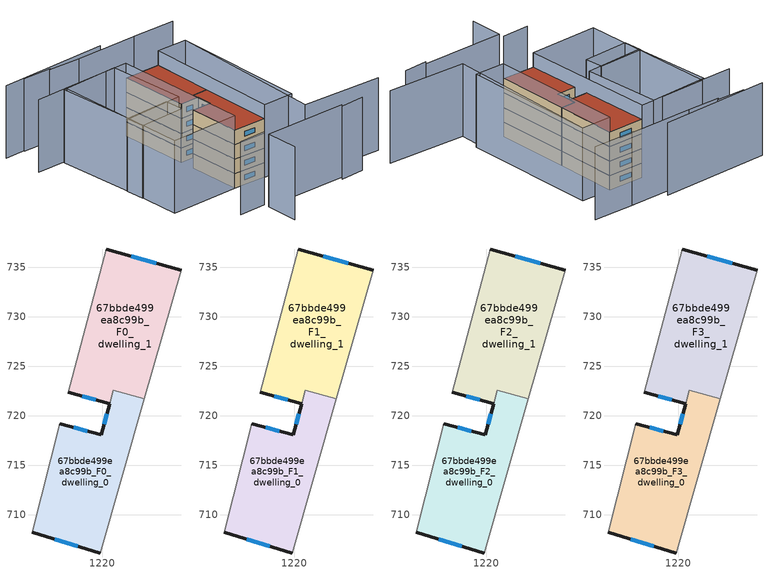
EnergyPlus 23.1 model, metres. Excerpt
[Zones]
67bbde499ea8c99b_F0_dwelling_0
 floor ground (EU_floor_Construction): 1224.26,721.72 1219.8,706.15 1212.95,708.26 1215.73,719.2 1219.9,718.08 1221.11,722.54 z0
 wall outside (EU_wall_Construction): 1212.95,708.26 1219.8,706.15 / 1220.75,721.23 1219.9,718.08 1215.73,719.2 z0:3
 wall adiabatic (EU_wall_Construction): 1219.8,706.15 1224.26,721.72 / 1215.73,719.2 1212.95,708.26 z0:3
 wall to 67bbde499ea8c99b_F0_dwelling_1 (EU_wall_Construction): 1224.25,721.72 1221.11,722.54 1220.75,721.23 z0:3
 window (EU_Window_Construction): 1215.23,707.56 1217.52,706.85 / 1218.51,718.45 1217.12,718.83 / 1220.47,720.18 1220.18,719.13 z1:2
67bbde499ea8c99b_F0_dwelling_1
 floor ground (EU_floor_Construction): 1227.96,734.66 1224.26,721.72 1221.11,722.54 1220.75,721.23 1216.59,722.35 1220.39,736.82 z0
 wall outside (EU_wall_Construction): 1216.59,722.35 1220.75,721.23 / 1227.96,734.66 1220.39,736.82 z0:3
 wall adiabatic (EU_wall_Construction): 1220.39,736.82 1216.59,722.35 / 1224.26,721.72 1227.96,734.66 z0:3
 window (EU_Window_Construction): 1217.98,721.98 1219.36,721.6 / 1225.44,735.38 1222.91,736.1 z1:2
67bbde499ea8c99b_F1_dwelling_0
 floor to 67bbde499ea8c99b_F0_dwelling_0 (EU_floor_Construction): 1224.25,721.72 1219.8,706.15 1212.95,708.26 1215.73,719.2 1219.9,718.08 1221.11,722.54 z3
 wall outside (EU_wall_Construction): 1212.95,708.26 1219.8,706.15 / 1220.75,721.23 1219.9,718.08 1215.73,719.2 z3:6
 wall adiabatic (EU_wall_Construction): 1219.8,706.15 1224.26,721.72 / 1215.73,719.2 1212.95,708.26 z3:6
 wall to 67bbde499ea8c99b_F1_dwelling_1 (EU_wall_Construction): 1224.25,721.72 1221.11,722.54 1220.75,721.23 z3:6
 window (EU_Window_Construction): 1215.23,707.56 1217.52,706.85 / 1218.51,718.45 1217.12,718.83 / 1220.47,720.18 1220.18,719.13 z4:5
67bbde499ea8c99b_F1_dwelling_1
 floor to 67bbde499ea8c99b_F0_dwelling_1 (EU_floor_Construction): 1227.96,734.66 1224.25,721.72 1221.11,722.54 1220.75,721.23 1216.59,722.35 1220.39,736.82 z3
 wall outside (EU_wall_Construction): 1216.59,722.35 1220.75,721.23 / 1227.96,734.66 1220.39,736.82 z3:6
 wall adiabatic (EU_wall_Construction): 1220.39,736.82 1216.59,722.35 / 1224.26,721.72 1227.96,734.66 z3:6
 window (EU_Window_Construction): 1217.98,721.98 1219.36,721.6 / 1225.44,735.38 1222.91,736.1 z4:5
67bbde499ea8c99b_F2_dwelling_0
 floor to 67bbde499ea8c99b_F1_dwelling_0 (EU_floor_Construction): 1224.25,721.72 1219.8,706.15 1212.95,708.26 1215.73,719.2 1219.9,718.08 1221.11,722.54 z6
 wall outside (EU_wall_Construction): 1212.95,708.26 1219.8,706.15 / 1220.75,721.23 1219.9,718.08 1215.73,719.2 z6:9
 wall adiabatic (EU_wall_Construction): 1219.8,706.15 1224.26,721.72 / 1215.73,719.2 1212.95,708.26 z6:9
 wall to 67bbde499ea8c99b_F2_dwelling_1 (EU_wall_Construction): 1224.25,721.72 1221.11,722.54 1220.75,721.23 z6:9
 window (EU_Window_Construction): 1215.23,707.56 1217.52,706.85 / 1218.51,718.45 1217.12,718.83 / 1220.47,720.18 1220.18,719.13 z7:8
67bbde499ea8c99b_F2_dwelling_1
 floor to 67bbde499ea8c99b_F1_dwelling_1 (EU_floor_Construction): 1227.96,734.66 1224.25,721.72 1221.11,722.54 1220.75,721.23 1216.59,722.35 1220.39,736.82 z6
 wall outside (EU_wall_Construction): 1216.59,722.35 1220.75,721.23 / 1227.96,734.66 1220.39,736.82 z6:9
 wall adiabatic (EU_wall_Construction): 1220.39,736.82 1216.59,722.35 / 1224.26,721.72 1227.96,734.66 z6:9
 window (EU_Window_Construction): 1217.98,721.98 1219.36,721.6 / 1225.44,735.38 1222.91,736.1 z7:8
67bbde499ea8c99b_F3_dwelling_0
 floor to 67bbde499ea8c99b_F2_dwelling_0 (EU_floor_Construction): 1224.25,721.72 1219.8,706.15 1212.95,708.26 1215.73,719.2 1219.9,718.08 1221.11,722.54 z9
 wall outside (EU_wall_Construction): 1212.95,708.26 1219.8,706.15 / 1220.75,721.23 1219.9,718.08 1215.73,719.2 z9:12
 wall adiabatic (EU_wall_Construction): 1219.8,706.15 1224.26,721.72 / 1215.73,719.2 1212.95,708.26 z9:12
 wall to 67bbde499ea8c99b_F3_dwelling_1 (EU_wall_Construction): 1224.25,721.72 1221.11,722.54 1220.75,721.23 z9:12
 window (EU_Window_Construction): 1215.23,707.56 1217.52,706.85 / 1218.51,718.45 1217.12,718.83 / 1220.47,720.18 1220.18,719.13 z10:11
 roof outside (EU_roof_Construction): 1219.8,706.15 1224.26,721.72 1221.11,722.54 1219.9,718.08 1215.73,719.2 1212.95,708.26 z12
67bbde499ea8c99b_F3_dwelling_1
 floor to 67bbde499ea8c99b_F2_dwelling_1 (EU_floor_Construction): 1227.96,734.66 1224.25,721.72 1221.11,722.54 1220.75,721.23 1216.59,722.35 1220.39,736.82 z9
 wall outside (EU_wall_Construction): 1216.59,722.35 1220.75,721.23 / 1227.96,734.66 1220.39,736.82 z9:12
 wall adiabatic (EU_wall_Construction): 1220.39,736.82 1216.59,722.35 / 1224.26,721.72 1227.96,734.66 z9:12
 window (EU_Window_Construction): 1217.98,721.98 1219.36,721.6 / 1225.44,735.38 1222.91,736.1 z10:11
 roof outside (EU_roof_Construction): 1224.26,721.72 1227.96,734.66 1220.39,736.82 1216.59,722.35 1220.75,721.23 1221.11,722.54 z12
shading: 1240.45,694.44 1223.8,699.77 / 1223.8,699.77 1234.38,732.83 / 1239.71,738.92 1230.62,741.63 / 1231,741.54 1217.4,745.24 / 1226.83,693.56 1231.98,692.49 / 1204.3,701.48 1210.15,700.04 / 1207.97,691.96 1209.81,698.79 / 1209.81,698.79 1227.36,694.04 / 1198.99,742.32 1206.24,740.53 / 1217.4,745.24 1210.52,747.28 / 1210.94,747.5 1204.86,749.29 / 1223.94,744.83 1200.7,750.61 / 1219.77,706.04 1227.96,734.67 / 1227.96,734.67 1234.38,732.83 / 1234.38,732.83 1226.19,704.21 / 1226.19,704.21 1219.77,706.04 / 1210.96,721.99 1210.03,718.07 / 1210.03,718.07 1200.26,720.4 / 1200.26,720.4 1201.19,724.32 / 1201.19,724.32 1210.96,721.99 / 1220.42,736.92 1212.95,708.26 / 1212.95,708.26 1198.25,712.09 / 1198.25,712.09 1205.72,740.75 / 1205.72,740.75 1220.42,736.92 / 1205,740.58 1217.65,737.72 / 1217.65,737.72 1213.9,721.13 / 1213.9,721.13 1201.25,723.99 / 1201.25,723.99 1205,740.58 z0:15
[Building]
EU S2 Campaign: North Axis=0; Terrain=City; Solar Distribution=FullExterior
[Site:Location]
Bologna: Latitude=44.5; Longitude=11.25; Time Zone=1; Elevation=37
[SizingPeriod:WeatherFileDays]
AnnualSizingPeriod: Begin Month=1; Begin Day of Month=1; End Month=12; End Day of Month=31; Day of Week for Start Day=Monday; Use Weather File Daylight Saving Period=No; Use Weather File Rain and Snow Indicators=No
[MATERIAL]
EU_InternalMass_Material: Roughness=MediumRough; Thickness=0.1; Conductivity=1; Density=1800; Specific Heat=900; Thermal Absorptance=0.9; Solar Absorptance=0.7; Visible Absorptance=0.7
[MATERIAL:NOMASS] Roughness=MediumRough; Thermal Absorptance=0.9; Solar Absorptance=0.7; Visible Absorptance=0.7
Name | Thermal Resistance
EU_wall_NoMass | 0.937881
EU_roof_NoMass | 0.548572
EU_floor_NoMass | 0.71348
[WINDOWMATERIAL:SIMPLEGLAZINGSYSTEM]
EU_Window_SimpleGlazing: UFactor=4.25633; Solar Heat Gain Coefficient=0.85; Visible Transmittance=0.85
[CONSTRUCTION]
EU_wall_Construction: EU_wall_NoMass
EU_roof_Construction: EU_roof_NoMass
EU_floor_Construction: EU_floor_NoMass
EU_Window_Construction: EU_Window_SimpleGlazing
EU_InternalMass_Construction: EU_InternalMass_Material
[ZONE] Type=1; Multiplier=1; Ceiling Height=autocalculate; Floor Area=autocalculate; Part of Total Floor Area=Yes
Name | Volume
67bbde499ea8c99b_F0_dwelling_0; 67bbde499ea8c99b_F1_dwelling_0; 67bbde499ea8c99b_F2_dwelling_0; 67bbde499ea8c99b_F3_dwelling_0 | 295.898
67bbde499ea8c99b_F0_dwelling_1 | 331.121
67bbde499ea8c99b_F1_dwelling_1; 67bbde499ea8c99b_F2_dwelling_1; 67bbde499ea8c99b_F3_dwelling_1 | 331.088
[INTERNALMASS] Construction=EU_InternalMass_Construction
Name | Zone or ZoneList | Surface Area
67bbde499ea8c99b_F0_dwelling_0_EU_InternalMass | 67bbde499ea8c99b_F0_dwelling_0 | 98.6374
67bbde499ea8c99b_F0_dwelling_1_EU_InternalMass | 67bbde499ea8c99b_F0_dwelling_1 | 110.361
67bbde499ea8c99b_F1_dwelling_0_EU_InternalMass | 67bbde499ea8c99b_F1_dwelling_0 | 98.6374
67bbde499ea8c99b_F1_dwelling_1_EU_InternalMass | 67bbde499ea8c99b_F1_dwelling_1 | 110.361
67bbde499ea8c99b_F2_dwelling_0_EU_InternalMass | 67bbde499ea8c99b_F2_dwelling_0 | 98.6374
67bbde499ea8c99b_F2_dwelling_1_EU_InternalMass | 67bbde499ea8c99b_F2_dwelling_1 | 110.361
67bbde499ea8c99b_F3_dwelling_0_EU_InternalMass | 67bbde499ea8c99b_F3_dwelling_0 | 98.6374
67bbde499ea8c99b_F3_dwelling_1_EU_InternalMass | 67bbde499ea8c99b_F3_dwelling_1 | 110.361
[OTHEREQUIPMENT] Fuel Type=Electricity; Design Level Calculation Method=Watts/Area; Power per Zone Floor Area=1; Fraction Latent=0; Fraction Radiant=0; Fraction Lost=0; Carbon Dioxide Generation Rate=0; EndUse Subcategory=EU_Step8_InternalGains
Name | Zone or ZoneList or Space or SpaceList | Schedule
EU_Step8_InternalGain_67bbde499ea8c99b_F0_dwelling_0_f000 | 67bbde499ea8c99b_F0_dwelling_0 | EU_Step8_GainSchedule_67bbde499ea8c99b_F0_dwelling_0_f000
EU_Step8_InternalGain_67bbde499ea8c99b_F0_dwelling_1_f000 | 67bbde499ea8c99b_F0_dwelling_1 | EU_Step8_GainSchedule_67bbde499ea8c99b_F0_dwelling_1_f000
EU_Step8_InternalGain_67bbde499ea8c99b_F1_dwelling_0_f000 | 67bbde499ea8c99b_F1_dwelling_0 | EU_Step8_GainSchedule_67bbde499ea8c99b_F1_dwelling_0_f000
EU_Step8_InternalGain_67bbde499ea8c99b_F1_dwelling_1_f000 | 67bbde499ea8c99b_F1_dwelling_1 | EU_Step8_GainSchedule_67bbde499ea8c99b_F1_dwelling_1_f000
EU_Step8_InternalGain_67bbde499ea8c99b_F2_dwelling_0_f000 | 67bbde499ea8c99b_F2_dwelling_0 | EU_Step8_GainSchedule_67bbde499ea8c99b_F2_dwelling_0_f000
EU_Step8_InternalGain_67bbde499ea8c99b_F2_dwelling_1_f000 | 67bbde499ea8c99b_F2_dwelling_1 | EU_Step8_GainSchedule_67bbde499ea8c99b_F2_dwelling_1_f000
EU_Step8_InternalGain_67bbde499ea8c99b_F3_dwelling_0_f000 | 67bbde499ea8c99b_F3_dwelling_0 | EU_Step8_GainSchedule_67bbde499ea8c99b_F3_dwelling_0_f000
EU_Step8_InternalGain_67bbde499ea8c99b_F3_dwelling_1_f000 | 67bbde499ea8c99b_F3_dwelling_1 | EU_Step8_GainSchedule_67bbde499ea8c99b_F3_dwelling_1_f000
[ZONEVENTILATION:DESIGNFLOWRATE] Schedule=EU_AlwaysOn; Design Flow Rate Calculation Method=AirChanges/Hour; Air Changes per Hour=0.687892; Ventilation Type=Natural; Fan Pressure Rise=0; Fan Total Efficiency=1; Constant Term Coefficient=1; Temperature Term Coefficient=0; Velocity Term Coefficient=0; Velocity Squared Term Coefficient=0; Minimum Indoor Temperature=-100; Maximum Indoor Temperature=100; Delta Temperature=-100; Minimum Outdoor Temperature=-100; Maximum Outdoor Temperature=100; Maximum Wind Speed=40
Name | Zone or ZoneList or Space or SpaceList
EU_ConstantAir_67bbde499ea8c99b_F0_dwelling_0 | 67bbde499ea8c99b_F0_dwelling_0
EU_ConstantAir_67bbde499ea8c99b_F0_dwelling_1 | 67bbde499ea8c99b_F0_dwelling_1
EU_ConstantAir_67bbde499ea8c99b_F1_dwelling_0 | 67bbde499ea8c99b_F1_dwelling_0
EU_ConstantAir_67bbde499ea8c99b_F1_dwelling_1 | 67bbde499ea8c99b_F1_dwelling_1
EU_ConstantAir_67bbde499ea8c99b_F2_dwelling_0 | 67bbde499ea8c99b_F2_dwelling_0
EU_ConstantAir_67bbde499ea8c99b_F2_dwelling_1 | 67bbde499ea8c99b_F2_dwelling_1
EU_ConstantAir_67bbde499ea8c99b_F3_dwelling_0 | 67bbde499ea8c99b_F3_dwelling_0
EU_ConstantAir_67bbde499ea8c99b_F3_dwelling_1 | 67bbde499ea8c99b_F3_dwelling_1
[HVACTEMPLATE:THERMOSTAT] Constant Heating Setpoint=20; Constant Cooling Setpoint=50
EU_HeatOnly_67bbde499ea8c99b_F0_dwelling_0; EU_HeatOnly_67bbde499ea8c99b_F0_dwelling_1; EU_HeatOnly_67bbde499ea8c99b_F1_dwelling_0; EU_HeatOnly_67bbde499ea8c99b_F1_dwelling_1; EU_HeatOnly_67bbde499ea8c99b_F2_dwelling_0; EU_HeatOnly_67bbde499ea8c99b_F2_dwelling_1; EU_HeatOnly_67bbde499ea8c99b_F3_dwelling_0; EU_HeatOnly_67bbde499ea8c99b_F3_dwelling_1
[HVACTEMPLATE:ZONE:IDEALLOADSAIRSYSTEM] System Availability Schedule=EU_AlwaysOn; Maximum Heating Supply Air Temperature=50; Minimum Cooling Supply Air Temperature=13; Maximum Heating Supply Air Humidity Ratio=0.0156; Minimum Cooling Supply Air Humidity Ratio=0.0077; Heating Limit=NoLimit; Cooling Limit=NoLimit; Heating Availability Schedule=EU_AlwaysOn; Cooling Availability Schedule=EU_CoolingOff; Dehumidification Control Type=ConstantSensibleHeatRatio; Cooling Sensible Heat Ratio=0.7; Dehumidification Setpoint=60; Humidification Control Type=None; Humidification Setpoint=30; Outdoor Air Method=None; Outdoor Air Flow Rate per Person=0.00944; Outdoor Air Flow Rate per Zone Floor Area=0; Outdoor Air Flow Rate per Zone=0; Demand Controlled Ventilation Type=None; Outdoor Air Economizer Type=NoEconomizer; Heat Recovery Type=None; Sensible Heat Recovery Effectiveness=0.7; Latent Heat Recovery Effectiveness=0.65
Name | Template Thermostat
67bbde499ea8c99b_F0_dwelling_0 | EU_HeatOnly_67bbde499ea8c99b_F0_dwelling_0
67bbde499ea8c99b_F0_dwelling_1 | EU_HeatOnly_67bbde499ea8c99b_F0_dwelling_1
67bbde499ea8c99b_F1_dwelling_0 | EU_HeatOnly_67bbde499ea8c99b_F1_dwelling_0
67bbde499ea8c99b_F1_dwelling_1 | EU_HeatOnly_67bbde499ea8c99b_F1_dwelling_1
67bbde499ea8c99b_F2_dwelling_0 | EU_HeatOnly_67bbde499ea8c99b_F2_dwelling_0
67bbde499ea8c99b_F2_dwelling_1 | EU_HeatOnly_67bbde499ea8c99b_F2_dwelling_1
67bbde499ea8c99b_F3_dwelling_0 | EU_HeatOnly_67bbde499ea8c99b_F3_dwelling_0
67bbde499ea8c99b_F3_dwelling_1 | EU_HeatOnly_67bbde499ea8c99b_F3_dwelling_1
[SIZING:ZONE] Zone Cooling Design Supply Air Temperature Input Method=SupplyAirTemperature; Zone Cooling Design Supply Air Temperature=13; Zone Heating Design Supply Air Temperature Input Method=SupplyAirTemperature; Zone Heating Design Supply Air Temperature=50; Zone Cooling Design Supply Air Humidity Ratio=0.008; Zone Heating Design Supply Air Humidity Ratio=0.008; Cooling Design Air Flow Method=DesignDay; Cooling Design Air Flow Rate=0; Cooling Minimum Air Flow per Zone Floor Area=0.000762; Cooling Minimum Air Flow=0; Cooling Minimum Air Flow Fraction=0.2; Heating Design Air Flow Method=DesignDay; Heating Design Air Flow Rate=0; Heating Maximum Air Flow per Zone Floor Area=0.002032; Heating Maximum Air Flow=0.141576; Heating Maximum Air Flow Fraction=0.3; Account for Dedicated Outdoor Air System=No; Dedicated Outdoor Air System Control Strategy=NeutralSupplyAir; Dedicated Outdoor Air Low Setpoint Temperature for Design=autosize; Dedicated Outdoor Air High Setpoint Temperature for Design=autosize; Zone Load Sizing Method=Sensible Load Only No Latent Load; Zone Latent Cooling Design Supply Air Humidity Ratio Input Method=HumidityRatioDifference; Zone Cooling Design Supply Air Humidity Ratio Difference=0.005; Zone Latent Heating Design Supply Air Humidity Ratio Input Method=HumidityRatioDifference; Zone Humidification Design Supply Air Humidity Ratio Difference=0.005
67bbde499ea8c99b_F0_dwelling_0; 67bbde499ea8c99b_F0_dwelling_1; 67bbde499ea8c99b_F1_dwelling_0; 67bbde499ea8c99b_F1_dwelling_1; 67bbde499ea8c99b_F2_dwelling_0; 67bbde499ea8c99b_F2_dwelling_1; 67bbde499ea8c99b_F3_dwelling_0; 67bbde499ea8c99b_F3_dwelling_1
[SCHEDULE:CONSTANT]
Name | Hourly Value
EU_AlwaysOn | 1
EU_CoolingOff | 0
[SCHEDULE:FILE] Column Number=1; Rows to Skip at Top=0; Number of Hours of Data=8760; Column Separator=Comma; Interpolate to Timestep=No; Minutes per Item=60; Adjust Schedule for Daylight Savings=Yes
Name | File
EU_Step8_GainSchedule_67bbde499ea8c99b_F0_dwelling_0_f000 | ../../schedules/67bbde499ea8c99b/67bbde499ea8c99b_F0_dwelling_0_f000_gain.csv
EU_Step8_GainSchedule_67bbde499ea8c99b_F0_dwelling_1_f000 | ../../schedules/67bbde499ea8c99b/67bbde499ea8c99b_F0_dwelling_1_f000_gain.csv
EU_Step8_GainSchedule_67bbde499ea8c99b_F1_dwelling_0_f000 | ../../schedules/67bbde499ea8c99b/67bbde499ea8c99b_F1_dwelling_0_f000_gain.csv
EU_Step8_GainSchedule_67bbde499ea8c99b_F1_dwelling_1_f000 | ../../schedules/67bbde499ea8c99b/67bbde499ea8c99b_F1_dwelling_1_f000_gain.csv
EU_Step8_GainSchedule_67bbde499ea8c99b_F2_dwelling_0_f000 | ../../schedules/67bbde499ea8c99b/67bbde499ea8c99b_F2_dwelling_0_f000_gain.csv
EU_Step8_GainSchedule_67bbde499ea8c99b_F2_dwelling_1_f000 | ../../schedules/67bbde499ea8c99b/67bbde499ea8c99b_F2_dwelling_1_f000_gain.csv
EU_Step8_GainSchedule_67bbde499ea8c99b_F3_dwelling_0_f000 | ../../schedules/67bbde499ea8c99b/67bbde499ea8c99b_F3_dwelling_0_f000_gain.csv
EU_Step8_GainSchedule_67bbde499ea8c99b_F3_dwelling_1_f000 | ../../schedules/67bbde499ea8c99b/67bbde499ea8c99b_F3_dwelling_1_f000_gain.csv
